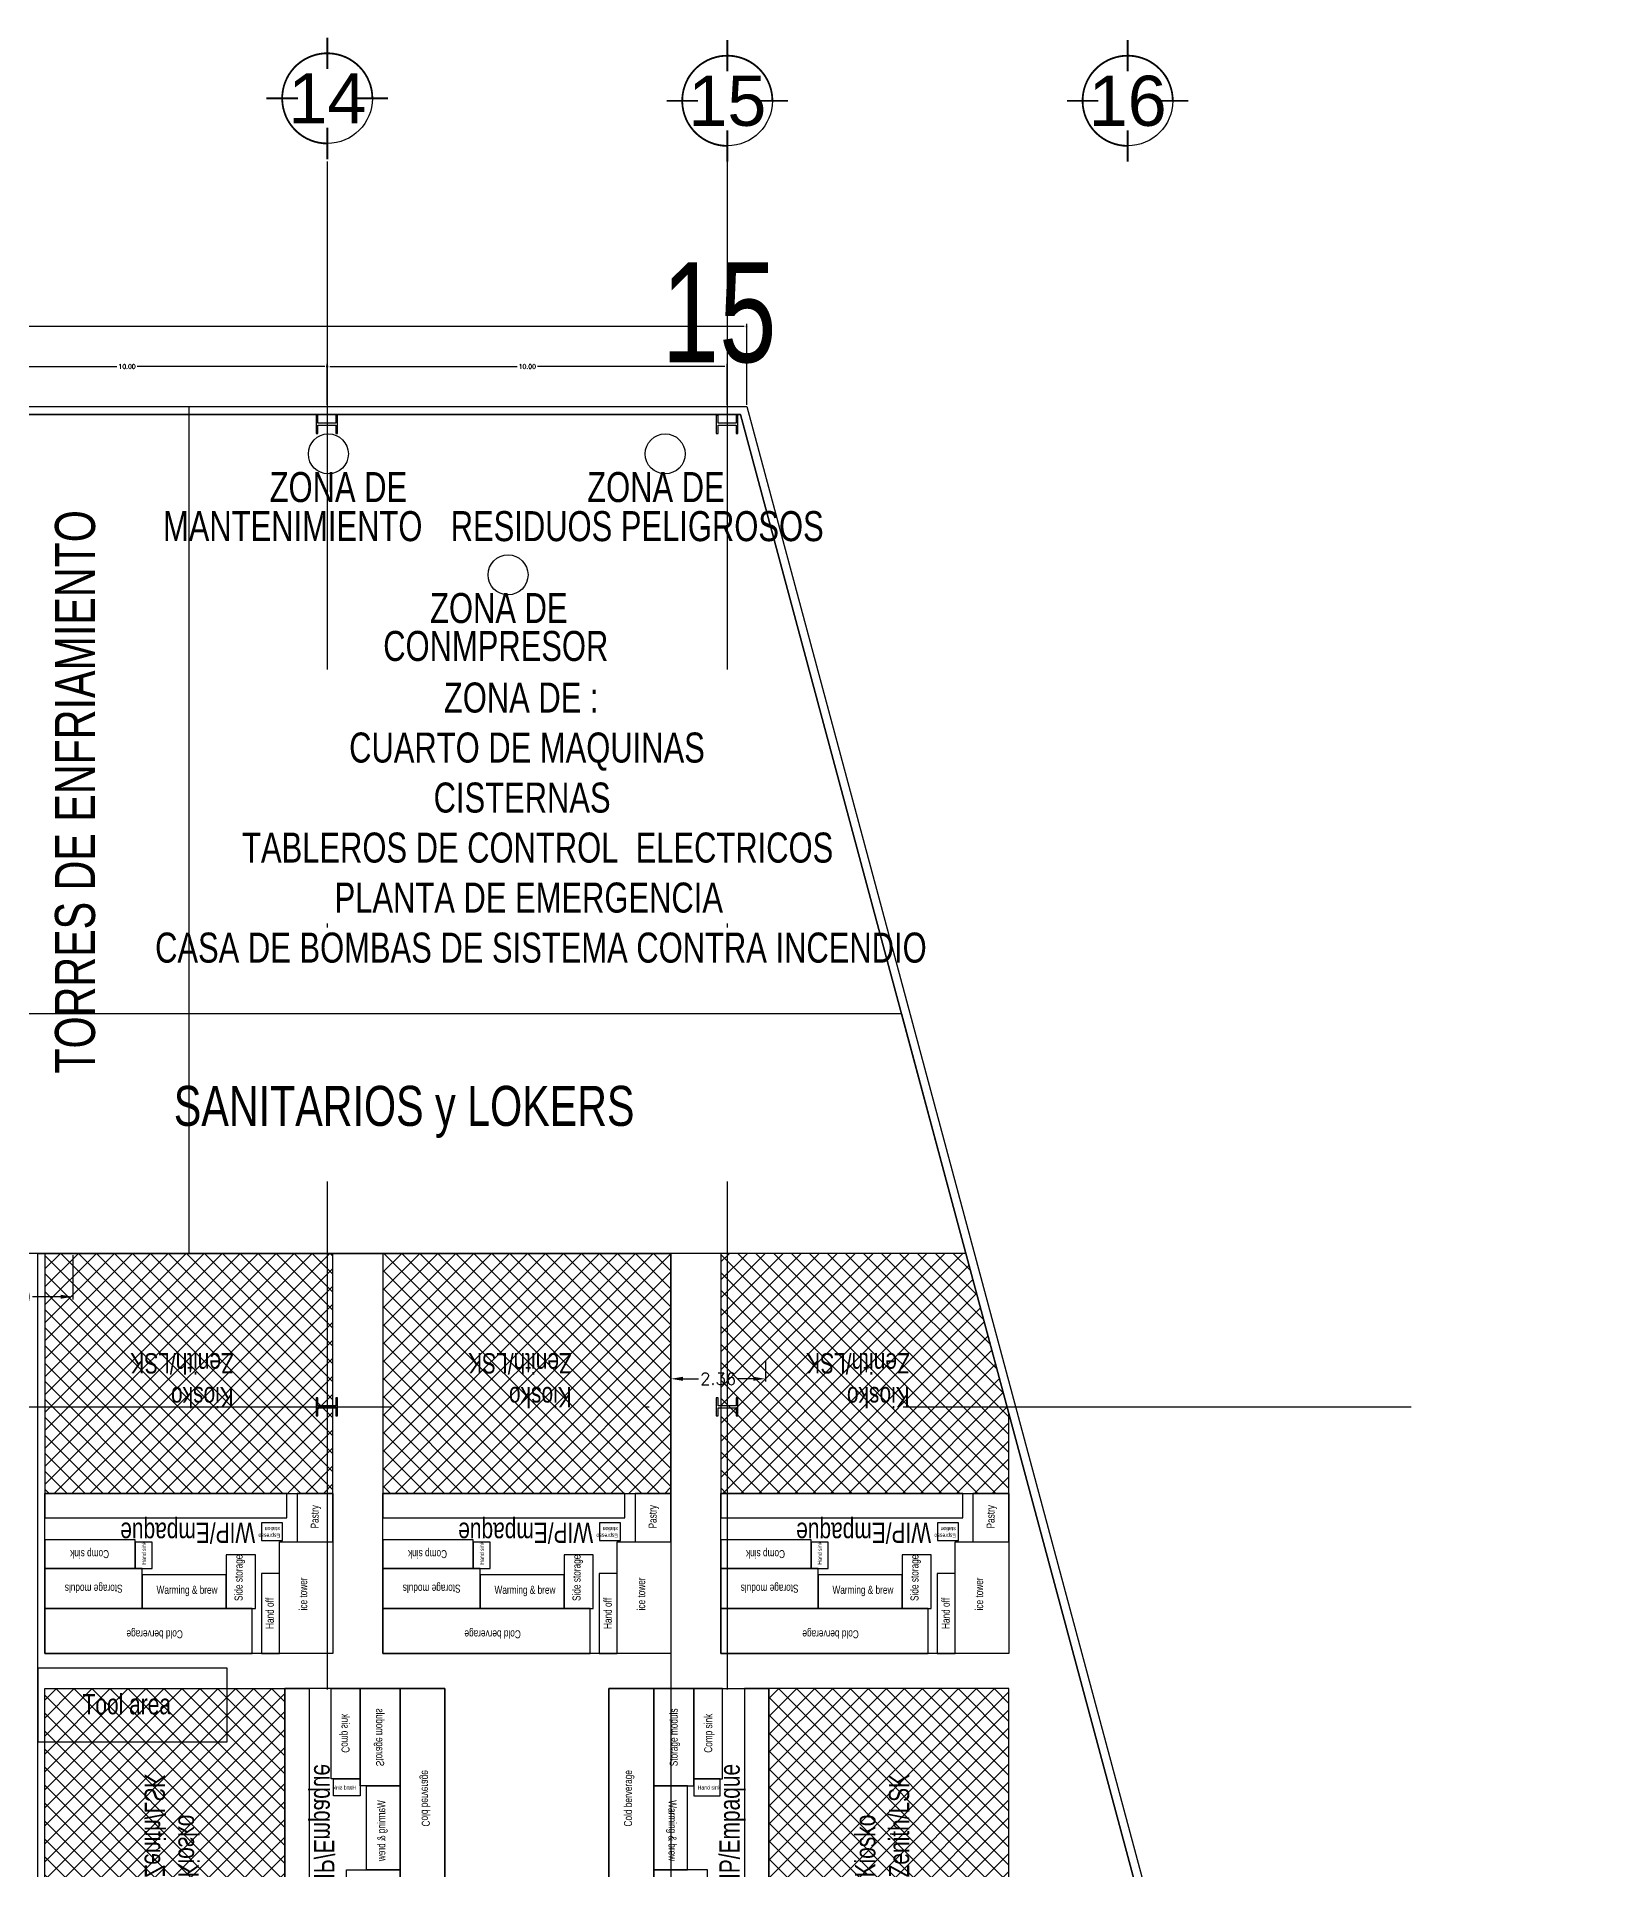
# Model space of a CAD drawing. Header units: millimetres. Extents: x -3 to 3438, y -2371 to 140.
# Drawn here: x 1212.47 to 1251.71, y 81.86 to 127.68 of the extents above; entities that cross this region are included whole.
import ezdxf
from ezdxf.enums import TextEntityAlignment as Align

# ---------------------------------------------------------------- set-up
doc = ezdxf.new("R2010")
doc.units = ezdxf.units.MM
doc.linetypes.add('DASHDOT', pattern=[25.4, 12.7, -6.35, 0, -6.35])
doc.layers.get('0').update_dxf_attribs({"color": 3})
for name, color, linetype in [('1- 2', 223, 'Continuous'), ('1- muro de carga', 5, 'Continuous'), ('dim-75', 2, 'Continuous'), ('ejes', 140, 'DASHDOT'), ('LINEA LIMITE DE ZONIFICACION', 2, 'Continuous'), ('MARCO', 254, 'Continuous')]:
    doc.layers.add(name, color=color, linetype=linetype)
doc.styles.add('75', font='romans.shx', dxfattribs={"height": 0.112})
doc.styles.add('ALA', font='arial.ttf')
doc.styles.add('ARRAY BASE$0$STYLE1', font='swissc.ttf', dxfattribs={"width": 0.9})
doc.styles.get("Standard").update_dxf_attribs({"font": 'arial.ttf'})
doc.styles.add('TEXTO GENERAL', font='swissc.ttf', dxfattribs={"width": 0.9, "height": 1})
doc.styles.add('TEXTOS', font='romans.shx')
doc.dimstyles.new('DIM-75P', dxfattribs={"dimtxt": 0.3, "dimasz": 0.3, "dimexe": 0.0675, "dimexo": 0.0468, "dimgap": 0.0375, "dimtad": 0, "dimtih": 1, "dimtoh": 1, "dimzin": 0, "dimdsep": 46, "dimtxsty": 'TEXTOS', "dimcen": 0.3, "dimclrd": 1, "dimclre": 1, "dimclrt": 2, "dimadec": 0, "dimazin": 0, "dimtfac": 1, "dimtmove": 1, "dimatfit": 3, "dimldrblk": 'flecha', "dimfxl": 0.045, "dimtolj": 1, "dimtzin": 0, "dimlwd": -1, "dimlwe": -1, "dimarcsym": 0})

# ---------------------------------------------------------------- blocks, each defined once
blk = doc.blocks.new('ejeh')
at = {"layer": 'ejes', "const_width": 0.02}
for points in [[(0, 1.348), (0, 1)], [(-0.326, 0.674), (-0.674, 0.674)], [(0.326, 0.674), (0.674, 0.674)], [(0, 0), (0, 0.348)]]:
    blk.add_lwpolyline(points, dxfattribs=at)
blk.add_lwpolyline([(0, 0.174, -2.414214), (0.5, 0.674, 1)], format="xyb", dxfattribs=at)
at = {"layer": 'ejes'}
blk.add_circle((0, 0.674), 0.5, dxfattribs=at)
blk.add_attdef('X', text='', height=0.556, dxfattribs=at).set_placement((0, 0.674), align=Align.MIDDLE_CENTER)
blk = doc.blocks.new('flecha')
at = {"ltscale": 6}
for points in [[(-0.02, 0.03), (-0.11, 0.13), (-0.12, 0.05), (-0.12, 0.21)], [(-0.02, -0.03), (-0.11, -0.13), (-0.12, -0.05), (-0.12, -0.21)]]:
    blk.add_hatch(color=256, dxfattribs=at).paths.add_polyline_path(points)
for p, q in [((0.01, -0.02), (-0.14, 0.24)), ((0.01, 0.02), (-0.14, -0.24)), ((-0.13, 0.24), (-0.13, 0.03)), ((-0.13, 0.03), (-0.1, 0.12)), ((0, 0), (-0.1, 0.12)), ((0, 0), (-0.1, -0.12)), ((-0.13, -0.02), (-0.13, -0.24)), ((-0.13, -0.02), (-0.1, -0.12))]:
    blk.add_line(p, q, dxfattribs=at)
for points in [[(-0.02, 0.03), (-0.11, 0.13), (-0.12, 0.05), (-0.12, 0.21)], [(-0.02, -0.03), (-0.11, -0.13), (-0.12, -0.05), (-0.12, -0.21)]]:
    blk.add_lwpolyline(points, close=True, dxfattribs=at)
blk = doc.blocks.new('*D177')
at = {"layer": 'Defpoints', "color": 0, "transparency": 16777216}
for p in [(1219.735, 119.429), (1209.727, 118.429), (1219.735, 118.429)]:
    blk.add_point(p, dxfattribs=at)
at = {"layer": 'dim-75', "color": 1, "transparency": 16777216}
for p, q in [((1209.727, 118.475), (1209.727, 119.496)), ((1209.791, 119.429), (1214.477, 119.429)), ((1219.671, 119.429), (1214.984, 119.429)), ((1219.735, 118.475), (1219.735, 119.496))]:
    blk.add_line(p, q, dxfattribs=at)
at = {"layer": 'dim-75', "color": 1, "transparency": 16777216, "xscale": 0.06375, "yscale": 0.06375, "zscale": 0.06375, "rotation": 180}
blk.add_blockref('flecha', (1209.727, 119.429), dxfattribs=at)
at = {"layer": 'dim-75', "color": 1, "transparency": 16777216, "xscale": 0.06375, "yscale": 0.06375, "zscale": 0.06375}
blk.add_blockref('flecha', (1219.735, 119.429), dxfattribs=at)
at = {"layer": 'dim-75', "transparency": 16777216, "insert": (1214.731, 119.429), "char_height": 0.112, "attachment_point": 5, "style": '75'}
blk.add_mtext('\\A1;10.00', dxfattribs=at)
blk = doc.blocks.new('*D178')
at = {"layer": 'Defpoints', "color": 0, "transparency": 16777216}
for p in [(1229.735, 119.429), (1219.735, 118.429), (1229.735, 118.429)]:
    blk.add_point(p, dxfattribs=at)
at = {"layer": 'dim-75', "color": 1, "transparency": 16777216}
for p, q in [((1219.735, 118.475), (1219.735, 119.496)), ((1219.798, 119.429), (1224.481, 119.429)), ((1229.671, 119.429), (1224.988, 119.429)), ((1229.735, 118.475), (1229.735, 119.496))]:
    blk.add_line(p, q, dxfattribs=at)
at = {"layer": 'dim-75', "color": 1, "transparency": 16777216, "xscale": 0.06375, "yscale": 0.06375, "zscale": 0.06375, "rotation": 180}
blk.add_blockref('flecha', (1219.735, 119.429), dxfattribs=at)
at = {"layer": 'dim-75', "color": 1, "transparency": 16777216, "xscale": 0.06375, "yscale": 0.06375, "zscale": 0.06375}
blk.add_blockref('flecha', (1229.735, 119.429), dxfattribs=at)
at = {"layer": 'dim-75', "transparency": 16777216, "insert": (1224.735, 119.429), "char_height": 0.112, "attachment_point": 5, "style": '75'}
blk.add_mtext('\\A1;10.00', dxfattribs=at)
blk = doc.blocks.new('*D179')
at = {"layer": 'Defpoints', "color": 0, "transparency": 16777216}
for p in [(1089.141, 120.429), (1089.141, 118.429), (1230.223, 118.429)]:
    blk.add_point(p, dxfattribs=at)
at = {"layer": 'dim-75', "color": 1, "transparency": 16777216}
for p, q in [((1089.141, 118.475), (1089.141, 120.496)), ((1089.205, 120.429), (1159.375, 120.429)), ((1230.159, 120.429), (1159.989, 120.429)), ((1230.223, 118.475), (1230.223, 120.496))]:
    blk.add_line(p, q, dxfattribs=at)
at = {"layer": 'dim-75', "color": 1, "transparency": 16777216, "xscale": 0.06375, "yscale": 0.06375, "zscale": 0.06375, "rotation": 180}
blk.add_blockref('flecha', (1089.141, 120.429), dxfattribs=at)
at = {"layer": 'dim-75', "color": 1, "transparency": 16777216, "xscale": 0.06375, "yscale": 0.06375, "zscale": 0.06375}
blk.add_blockref('flecha', (1230.223, 120.429), dxfattribs=at)
at = {"layer": 'dim-75', "transparency": 16777216, "insert": (1159.682, 120.429), "char_height": 0.112, "attachment_point": 5, "style": '75'}
blk.add_mtext('\\A1;141.08', dxfattribs=at)
blk = doc.blocks.new('malla1x1')
at = {"color": 1, "linetype": 'Continuous', "ltscale": 0.01}
blk.add_lwpolyline([(80.173, 79.605), (0, 79.605), (0, 0), (101.556, 0)], close=True, dxfattribs=at)
blk = doc.blocks.new('*D198')
at = {"layer": 'Defpoints', "color": 0, "ltscale": 0.01, "transparency": 16777216}
for p in [(1210.373, 97.259), (1213.373, 97.259), (1213.373, 96.174)]:
    blk.add_point(p, dxfattribs=at)
at = {"layer": 'LINEA LIMITE DE ZONIFICACION', "color": 1, "ltscale": 0.01, "transparency": 16777216}
for p, q in [((1210.373, 97.212), (1210.373, 96.107)), ((1213.373, 97.212), (1213.373, 96.107)), ((1210.673, 96.174), (1211.379, 96.174)), ((1213.073, 96.174), (1212.368, 96.174))]:
    blk.add_line(p, q, dxfattribs=at)
for points in [[(1210.673, 96.224), (1210.673, 96.124), (1210.373, 96.174)], [(1213.073, 96.224), (1213.073, 96.124), (1213.373, 96.174)]]:
    blk.add_solid(points, dxfattribs=at)
at = {"layer": 'LINEA LIMITE DE ZONIFICACION', "color": 2, "ltscale": 0.01, "transparency": 16777216, "insert": (1211.873, 96.174), "char_height": 0.3, "attachment_point": 5, "style": 'TEXTOS'}
blk.add_mtext('\\A1;3.00', dxfattribs=at)
blk = doc.blocks.new('*D199')
at = {"layer": 'Defpoints', "color": 0, "ltscale": 0.01, "transparency": 16777216}
for p in [(1228.325, 94.616), (1230.688, 94.616), (1228.325, 94.123)]:
    blk.add_point(p, dxfattribs=at)
at = {"layer": 'LINEA LIMITE DE ZONIFICACION', "color": 1, "ltscale": 0.01, "transparency": 16777216}
for p, q in [((1228.325, 94.569), (1228.325, 94.056)), ((1230.688, 94.569), (1230.688, 94.056)), ((1228.625, 94.123), (1229.012, 94.123)), ((1230.388, 94.123), (1230.001, 94.123))]:
    blk.add_line(p, q, dxfattribs=at)
for points in [[(1228.625, 94.173), (1228.625, 94.073), (1228.325, 94.123)], [(1230.388, 94.173), (1230.388, 94.073), (1230.688, 94.123)]]:
    blk.add_solid(points, dxfattribs=at)
at = {"layer": 'LINEA LIMITE DE ZONIFICACION', "color": 2, "ltscale": 0.01, "transparency": 16777216, "insert": (1229.506, 94.123), "char_height": 0.3, "attachment_point": 5, "style": 'TEXTOS'}
blk.add_mtext('\\A1;2.36', dxfattribs=at)
blk = doc.blocks.new('ARRAY BASE$0$KIOSKO DE ARMADO')
h = blk.add_hatch()
h.set_pattern_fill('ANSI37', color=256, scale=0.1, angle=180)
h.set_pattern_definition([(225, (2482.8771, 1339.67897), (0.224506403, -0.224506403), []), (315, (2482.8771, 1339.67897), (0.224506403, 0.224506403), [])])
h.paths.add_polyline_path([(7.2, 10), (0, 10), (0, 4), (7.2, 4)])
for points in [[(7.2, 10), (0, 10), (0, 4), (7.2, 4)], [(0, 4), (7.2, 4), (7.2, 0), (0, 0)], [(7.2, 4), (7.2, 0), (0, 0), (0, 4)], [(6.05, 3.39), (6.05, 4), (0, 4), (0, 3.39)], [(6.303, 2.79), (7.2, 2.79), (7.2, 4), (6.303, 4)], [(5.943, 2.825), (5.943, 3.265), (5.413, 3.265), (5.413, 2.825)], [(2.26, 2.12), (2.26, 2.84), (0, 2.84), (0, 2.12)], [(2.68, 2.78), (2.26, 2.78), (2.26, 2.12), (2.68, 2.12)], [(5.86, 2.79), (7.2, 2.79), (7.2, 0), (5.86, 0)], [(4.53, 2.46), (4.53, 1.12), (5.26, 1.12), (5.26, 2.46)], [(2.43, 1.12), (2.43, 2.12), (0, 2.12), (0, 1.12)], [(2.43, 1.96), (2.43, 1.12), (4.53, 1.12), (4.53, 1.96)], [(5.41, 0), (5.86, 0), (5.86, 2), (5.41, 2)], [(5.18, 0), (5.18, 1.12), (0, 1.12), (0, 0)]]:
    blk.add_lwpolyline(points, close=True)
at = {"attachment_point": 1, "style": 'TEXTO GENERAL'}
for s, insert, char_height, rotation in [('Kiosko Zenith/LSK', (4.722, 6.152), 0.50733, 180), ('Pastry', (6.643, 3.123), 0.2, 90), ('WIP/Empaque', (5.255, 2.761), 0.50733, 180), ('Espresso\\Pstation', (5.875, 2.891), 0.1, 180), ('Comp sink', (1.604, 2.382), 0.2, 180), ('Hand sink', (2.424, 2.218), 0.1, 90), ('Side storage', (4.741, 1.31), 0.2, 90), ('ice tower', (6.357, 1.074), 0.2, 90), ('Storage moduls', (1.942, 1.518), 0.2, 180), ('Hand off', (5.522, 0.609), 0.2, 90), ('Cold berverage', (3.448, 0.377), 0.2, 180)]:
    blk.add_mtext_dynamic_manual_height_columns(s, width=3.63915, gutter_width=2.537, heights=[0], dxfattribs=dict(at, insert=insert, char_height=char_height, rotation=rotation))
at = {"insert": (2.791, 1.689), "char_height": 0.2, "attachment_point": 1, "style": 'TEXTO GENERAL'}
blk.add_mtext_dynamic_manual_height_columns('Warming & brew', width=3.63915, gutter_width=2.537, heights=[0], dxfattribs=at)
blk = doc.blocks.new('10')
h = blk.add_hatch()
h.set_pattern_fill('ANSI37', color=256, scale=0.1, angle=180)
h.set_pattern_definition([(225, (2475.6771, 1329.67897), (0.224506403, -0.224506403), []), (315, (2475.6771, 1329.67897), (0.224506403, 0.224506403), [])])
h.paths.add_polyline_path([(0, -6), (0, -4.005), (-1.076, 0), (-7.2, 0), (-7.2, -6)])
for points in [[(-8.448, -38.48), (-24.275, -38.48), (-24.275, 0), (-8.448, 0)], [(-7.2, -6), (0, -6), (0, -10), (-7.2, -10)], [(0, -6), (0, -10), (-7.2, -10), (-7.2, -6)], [(-1.15, -6.61), (-1.15, -6), (-7.2, -6), (-7.2, -6.61)], [(-0.897, -7.21), (0, -7.21), (0, -6), (-0.897, -6)], [(-1.257, -7.175), (-1.257, -6.735), (-1.787, -6.735), (-1.787, -7.175)], [(-4.94, -7.88), (-4.94, -7.16), (-7.2, -7.16), (-7.2, -7.88)], [(-4.52, -7.22), (-4.94, -7.22), (-4.94, -7.88), (-4.52, -7.88)], [(-1.34, -7.21), (0, -7.21), (0, -10), (-1.34, -10)], [(-2.67, -7.54), (-2.67, -8.88), (-1.94, -8.88), (-1.94, -7.54)], [(-4.77, -8.88), (-4.77, -7.88), (-7.2, -7.88), (-7.2, -8.88)], [(-4.77, -8.04), (-4.77, -8.88), (-2.67, -8.88), (-2.67, -8.04)], [(-1.79, -10), (-1.34, -10), (-1.34, -8), (-1.79, -8)], [(-2.02, -10), (-2.02, -8.88), (-7.2, -8.88), (-7.2, -10)], [(-24.275, -12.209), (-19.544, -12.209), (-19.544, -10.37), (-24.275, -10.37)], [(-24.239, -27.931), (-19.508, -27.931), (-19.508, -26.092), (-24.239, -26.092)]]:
    blk.add_lwpolyline(points, close=True)
blk.add_lwpolyline([(-1.076, 0), (-7.2, 0), (-7.2, -6), (0, -6), (0, -4.005)])
for p in [(-24.096, -10), (-15.648, -10), (-24.275, -38.48), (-15.648, -38.48), (-7.021, -38.48)]:
    blk.add_blockref('ARRAY BASE$0$KIOSKO DE ARMADO', p)
at = {"xscale": -1, "rotation": 90}
for p in [(-14.099, -10.88), (-14.099, -19.594)]:
    blk.add_blockref('ARRAY BASE$0$KIOSKO DE ARMADO', p, dxfattribs=at)
at = {"rotation": 270}
for p in [(-9.997, -10.88), (-9.997, -19.594)]:
    blk.add_blockref('ARRAY BASE$0$KIOSKO DE ARMADO', p, dxfattribs=at)
at = {"attachment_point": 1, "style": 'ARRAY BASE$0$STYLE1'}
for s, insert, char_height, rotation in [('Kiosko Zenith/LSK', (-2.478, -3.848), 0.50733, 180), ('Pastry', (-0.557, -6.877), 0.2, 90), ('WIP/Empaque', (-1.945, -7.239), 0.50733, 180), ('Espresso\\Pstation', (-1.325, -7.109), 0.1, 180), ('Hand sink', (-4.776, -7.782), 0.1, 90), ('Comp sink', (-5.596, -7.618), 0.2, 180), ('Side storage', (-2.459, -8.69), 0.2, 90), ('Storage moduls', (-5.258, -8.482), 0.2, 180), ('ice tower', (-0.843, -8.926), 0.2, 90), ('Hand off', (-1.678, -9.391), 0.2, 90), ('Cold berverage', (-3.752, -9.623), 0.2, 180)]:
    blk.add_mtext_dynamic_manual_height_columns(s, width=3.63915, gutter_width=2.537, heights=[0], dxfattribs=dict(at, insert=insert, char_height=char_height, rotation=rotation))
for s, insert, char_height in [('Warming & brew', (-4.409, -8.311), 0.2), ('Tool area', (-23.155, -11.015), 0.5073), ('Tool area', (-23.119, -26.737), 0.5073)]:
    blk.add_mtext_dynamic_manual_height_columns(s, width=3.63915, gutter_width=2.537, heights=[0], dxfattribs=dict(at, insert=insert, char_height=char_height))
blk = doc.blocks.new('planta conjunto')
at = {"layer": '1- 2', "lineweight": 25}
for points in [[(130.806, 79.581), (130.356, 79.581), (130.356, 79.779), (130.316, 79.779), (130.316, 79.329), (130.356, 79.329), (130.356, 79.534), (130.806, 79.534), (130.806, 79.329), (130.853, 79.329), (130.853, 79.779), (130.806, 79.779), (130.806, 79.581)], [(140.814, 79.581), (140.363, 79.581), (140.363, 79.779), (140.316, 79.779), (140.316, 79.329), (140.363, 79.329), (140.363, 79.534), (140.814, 79.534), (140.814, 79.329), (140.861, 79.329), (140.861, 79.779), (140.814, 79.779), (140.814, 79.581)], [(130.806, 55.02), (130.356, 55.02), (130.356, 55.217), (130.316, 55.217), (130.316, 54.767), (130.356, 54.767), (130.356, 54.972), (130.806, 54.972), (130.806, 54.767), (130.853, 54.767), (130.853, 55.217), (130.806, 55.217), (130.806, 55.02)], [(130.806, 55.02), (130.356, 55.02), (130.356, 55.217), (130.316, 55.217), (130.316, 54.767), (130.356, 54.767), (130.356, 54.972), (130.806, 54.972), (130.806, 54.767), (130.853, 54.767), (130.853, 55.217), (130.806, 55.217), (130.806, 55.02)], [(140.814, 55.02), (140.363, 55.02), (140.363, 55.217), (140.316, 55.217), (140.316, 54.767), (140.363, 54.767), (140.363, 54.972), (140.814, 54.972), (140.814, 54.767), (140.861, 54.767), (140.861, 55.217), (140.814, 55.217), (140.814, 55.02)], [(140.814, 55.02), (140.363, 55.02), (140.363, 55.217), (140.316, 55.217), (140.316, 54.767), (140.363, 54.767), (140.363, 54.972), (140.814, 54.972), (140.814, 54.767), (140.861, 54.767), (140.861, 55.217), (140.814, 55.217), (140.814, 55.02)]]:
    blk.add_lwpolyline(points, dxfattribs=at)
at = {"layer": '1- muro de carga', "lineweight": 25}
blk.add_lwpolyline([(0, 0), (0, 80), (141.082, 80), (162.567, 0)], close=True, dxfattribs=at)
blk.add_lwpolyline([(6.09, 0.197), (0.197, 0.197), (0.197, 79.803), (140.923, 79.803), (162.306, 0.197), (7.291, 0.197)], dxfattribs=at)
at = {"layer": 'ejes'}
for p, q in [((130.594, 86.124), (130.594, 0.474)), ((140.594, 86.124), (140.594, 0.474)), ((-8.01, 54.992), (162.449, 54.992))]:
    blk.add_line(p, q, dxfattribs=at)
blk.add_blockref('malla1x1', (60.75, 0.197))
at = {"layer": 'MARCO'}
ref = blk.add_blockref('ejeh', (130.594, 86.184), dxfattribs=dict(at, xscale=2.254873559710263, yscale=2.254873559710263, zscale=2.254873559710263))
ref.add_attrib('X', '14', dxfattribs={"layer": 'ejes', "height": 1.2537, "style": 'ALA'}).set_placement((130.594, 87.705), align=Align.MIDDLE_CENTER)
ref = blk.add_blockref('ejeh', (140.594, 86.124), dxfattribs=dict(at, xscale=2.254873559710263, yscale=2.254873559710263, zscale=2.254873559710263))
ref.add_attrib('X', '15', dxfattribs={"layer": 'ejes', "height": 1.2537, "style": 'ALA'}).set_placement((140.594, 87.644), align=Align.MIDDLE_CENTER)
ref = blk.add_blockref('ejeh', (150.602, 86.124), dxfattribs=dict(at, xscale=2.254873559710263, yscale=2.254873559710263, zscale=2.254873559710263))
ref.add_attrib('X', '16', dxfattribs={"layer": 'ejes', "height": 1.2537, "style": 'ALA'}).set_placement((150.602, 87.644), align=Align.MIDDLE_CENTER)
at = {"layer": 'dim-75'}
for base, p1, p2, picture, middle in [((0, 82), (141.082, 80), (0, 80), '*D179', (70.541, 82)), ((140.594, 81), (130.594, 80), (140.594, 80), '*D178', (135.594, 81))]:
    dim = blk.add_linear_dim(base=base, p1=p1, p2=p2, dimstyle='DIM-75P', dxfattribs=at)
    dim.commit()
    dim.dimension.update_dxf_attribs({"geometry": picture, "text_midpoint": middle, "insert": (-1089.141, -38.429)})
dim = blk.add_linear_dim(base=(130.594, 81), p1=(120.586, 80), p2=(130.594, 80), text='10.00', dimstyle='DIM-75P', dxfattribs=at)
dim.commit()
dim.dimension.update_dxf_attribs({"geometry": '*D177', "text_midpoint": (125.59, 81), "insert": (-1089.141, -38.429)})

msp = doc.modelspace()

# ---------------------------------------------------------------- linework, layer by layer
msp.add_lwpolyline([(1150.223, 118.429), (1230.223, 118.429)])
for points in [[(1210.223, 118.429), (1216.277, 118.429), (1216.277, 97.259), (1210.223, 97.259)], [(1235.697, 97.259), (1210.223, 97.259), (1210.223, 103.259), (1234.085, 103.259)]]:
    msp.add_lwpolyline(points, close=True)
for centre in [(1219.762, 117.245), (1228.182, 117.245), (1224.254, 114.221)]:
    msp.add_circle(centre, 0.5)
at = {"layer": '1- muro de carga', "lineweight": 25}
msp.add_lwpolyline([(1089.141, 38.429), (1089.141, 118.429), (1230.223, 118.429), (1251.708, 38.429)], close=True, dxfattribs=at)
msp.add_lwpolyline([(1095.231, 38.626), (1089.338, 38.626), (1089.338, 118.231), (1230.064, 118.231), (1251.447, 38.626), (1096.432, 38.626)], dxfattribs=at)

# ---------------------------------------------------------------- block references
for name, p in [('planta conjunto', (1089.141, 38.429)), ('10', (1236.773, 97.259))]:
    msp.add_blockref(name, p)

# ---------------------------------------------------------------- texts
at = {"style": 'ARRAY BASE$0$STYLE1', "width": 0.9}
for s, p in [('ZONA DE', (1218.295, 116.041)), ('ZONA DE', (1226.233, 116.041)), ('MANTENIMIENTO', (1215.628, 115.064)), ('RESIDUOS PELIGROSOS', (1222.821, 115.064)), ('ZONA DE', (1222.305, 113.017)), ('CONMPRESOR', (1221.134, 112.069))]:
    msp.add_text(s, height=0.75, dxfattribs=at).set_placement(p)
at = {"attachment_point": 1}
for s, width, gutter_width, heights, insert, char_height, style in [('15', 5.00894, 12.5, [0], (1228.097, 122.038), 2.5, 'TEXTO GENERAL'), ('\\pi8.2612;ZONA DE :\\P\\pi5.8928;CUARTO DE MAQUINAS\\P\\pi8.0048;CISTERNAS\\P\\pi3.2162;TABLEROS DE CONTROL  ELECTRICOS\\P\\pi5.5294;PLANTA DE EMERGENCIA \\P\\pi1.0424;CASA DE BOMBAS DE SISTEMA CONTRA INCENDIO', 19.99998, 13.918, [13.881], (1214.389, 111.529), 0.75, 'ARRAY BASE$0$STYLE1'), ('\\pi4.2613;SANITARIOS y LOKERS', 19.18007, 0, [5.491], (1211.638, 101.446), 1, 'ARRAY BASE$0$STYLE1')]:
    msp.add_mtext_dynamic_manual_height_columns(s, width=width, gutter_width=gutter_width, heights=heights, dxfattribs=dict(at, insert=insert, char_height=char_height, style=style))
at = {"insert": (1212.929, 98.17), "char_height": 1, "attachment_point": 1, "rotation": 90, "style": 'TEXTO GENERAL'}
msp.add_mtext_dynamic_manual_height_columns('\\pi3.5808;TORRES DE ENFRIAMIENTO', width=19.99998, gutter_width=13.918, heights=[2.545], dxfattribs=at)

# ---------------------------------------------------------------- dimensions: what is measured, and where the dimension line sits
at = {"layer": 'LINEA LIMITE DE ZONIFICACION', "ltscale": 0.01}
for base, p1, p2, picture, middle in [((1213.373, 96.174), (1210.373, 97.259), (1213.373, 97.259), '*D198', (1211.873, 96.174)), ((1228.325, 94.123), (1230.688, 94.616), (1228.325, 94.616), '*D199', (1229.506, 94.123))]:
    dim = msp.add_linear_dim(base=base, p1=p1, p2=p2, dimstyle='DIM-75P', dxfattribs=at)
    dim.commit()
    dim.dimension.update_dxf_attribs({"geometry": picture, "text_midpoint": middle})

doc.saveas('drawing.dxf')
